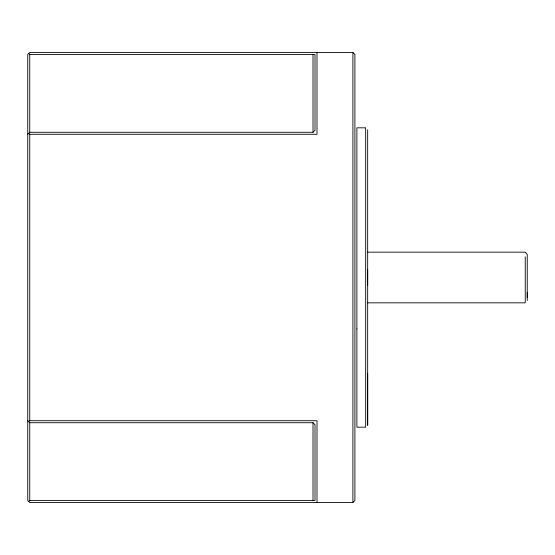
<?xml version="1.0" encoding="UTF-8"?>
<svg xmlns="http://www.w3.org/2000/svg" width="555" height="555" viewBox="0 0 555 555"><rect width="100%" height="100%" fill="white"/><g stroke="black" fill="none" stroke-linecap="round" stroke-linejoin="round"><path stroke-width="0.83" d="M27.75 134.275L29.748 132.277L313.006 132.277L313.006 54.48M352.904 502.518L352.904 52.482L29.748 52.482L27.75 54.48L27.75 500.52L29.748 502.518L352.904 502.518L354.902 500.52L354.902 54.48L352.904 52.482M367.667 373.543L367.667 425.213L367.667 129.787M367.667 285.332L367.667 269.668M527.25 297.653L527.25 292.416M313.006 132.277L315.004 130.286L315.004 54.48L29.748 54.48L28.749 53.481M28.749 421.724L29.748 420.725L29.748 134.275L28.749 133.276M28.749 501.519L29.748 500.52L29.748 422.723L27.75 420.725M29.748 134.275L316.995 134.275L316.995 52.482M367.667 252.164L525.252 252.164L527.25 254.502L527.25 300.498M367.667 302.836L525.252 302.836L525.252 256.861M29.748 420.725L316.995 420.725L316.995 502.518M29.748 422.723L313.006 422.723L315.004 424.714L315.004 500.52L29.748 500.52M313.006 422.723L313.006 500.52M29.748 54.48L29.748 132.277M356.893 328.907L356.893 427.183L365.669 427.177L365.669 127.823L356.893 127.817L356.893 328.907"/></g></svg>
